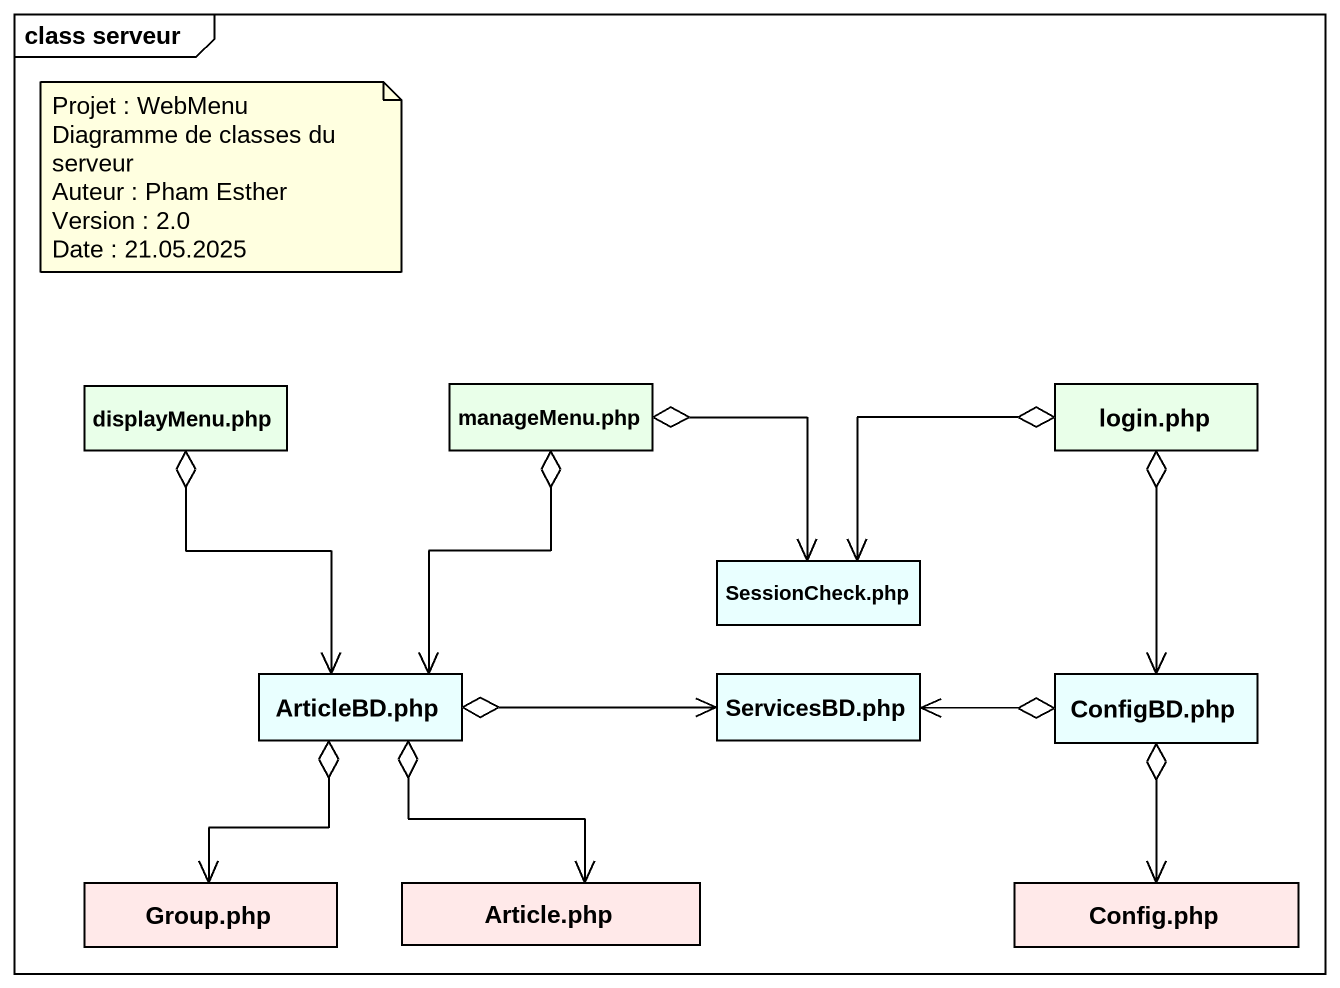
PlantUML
@startuml
mainframe class serveur
hide circle
hide empty members
class "displayMenu.php" as displayMenu_php #E9FFE9
class "manageMenu.php" as manageMenu_php #E9FFE9
class "login.php" as login_php #E9FFE9
class "SessionCheck.php" as SessionCheck_php #E9FFFF
class "ArticleBD.php" as ArticleBD_php #E9FFFF
class "ServicesBD.php" as ServicesBD_php #E9FFFF
class "ConfigBD.php" as ConfigBD_php #E9FFFF
class "Group.php" as Group_php #FFE9E9
class "Article.php" as Article_php #FFE9E9
class "Config.php" as Config_php #FFE9E9
displayMenu_php o--> ArticleBD_php
manageMenu_php o--> SessionCheck_php
manageMenu_php o--> ArticleBD_php
login_php o-left-> SessionCheck_php
login_php o--> ConfigBD_php
ArticleBD_php o-right-> ServicesBD_php
ArticleBD_php o--> Group_php
ArticleBD_php o--> Article_php
ConfigBD_php o-left-> ServicesBD_php
ConfigBD_php o--> Config_php
note as N1
  Projet : WebMenu
  Diagramme de classes du serveur
  Auteur : Pham Esther
  Version : 2.0
  Date : 21.05.2025
end note
@enduml
